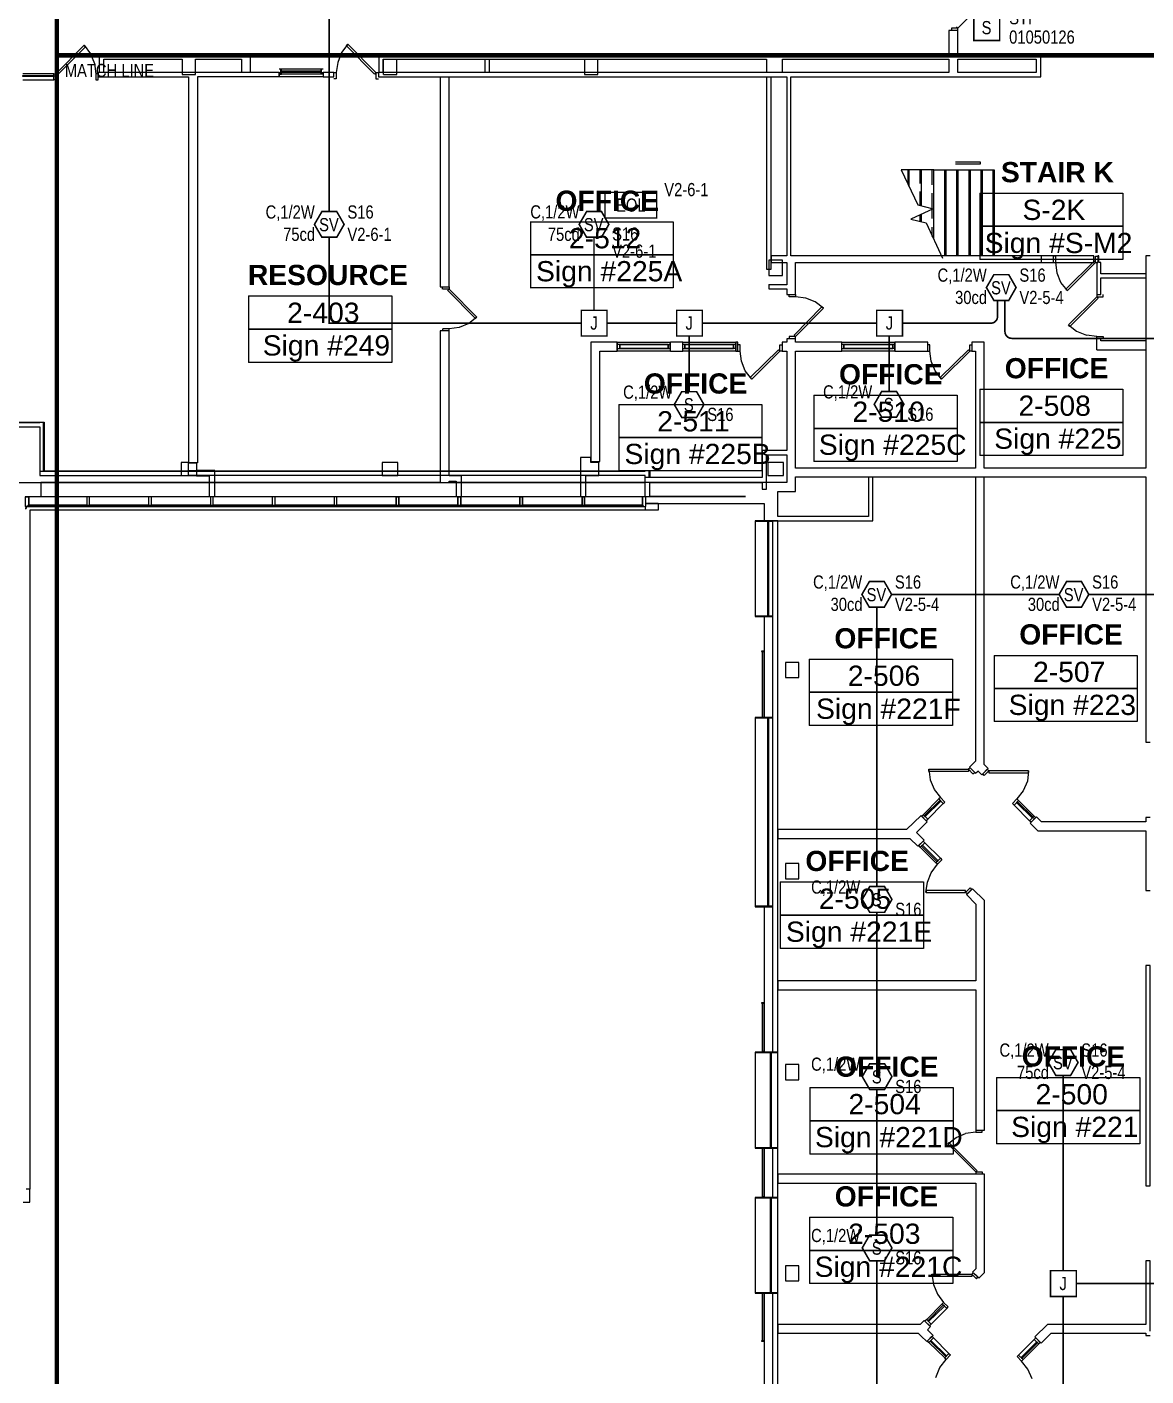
# Model space of a CAD drawing. Header units: inches. Extents: x 9349 to 17082, y 17684 to 25415.
# Drawn here: x 14046 to 15063, y 19619 to 20846 of the extents above; entities that cross this region are included whole.
import ezdxf
from ezdxf.enums import TextEntityAlignment as Align

# ---------------------------------------------------------------- set-up
doc = ezdxf.new("R2010")
doc.units = ezdxf.units.IN
doc.header["$LTSCALE"] = 0.25
doc.header["$MEASUREMENT"] = 0
for name, color, linetype in [('BACKGROUND', 8, 'Continuous'), ('CONDUIT', 6, 'Continuous'), ('EOL', 1, 'Continuous'), ('JUNCTION BOX', 1, 'Continuous'), ('PULL STATION', 1, 'Continuous'), ('SPEAKER', 1, 'Continuous'), ('SPEAKER STROBE', 1, 'Continuous')]:
    doc.layers.add(name, color=color, linetype=linetype)
doc.styles.add('Arial', font='arial.ttf', dxfattribs={"width": 0.8})
doc.styles.add('ESSCOE_TEXT', font='arial.ttf', dxfattribs={"width": 0.8, "height": 12})
doc.styles.add('PDF Arial', font='arial.ttf')
doc.styles.add('PDF Arial Bold', font='arialbd.ttf')

# ---------------------------------------------------------------- blocks, each defined once
blk = doc.blocks.new('GC-S7')
at = {"layer": 'SPEAKER', "const_width": 1.46}
blk.add_lwpolyline([(13.8, 0.2), (7.1, 11.9), (-6.4, 11.9), (-13.2, 0.2), (-6.4, -11.5), (7.1, -11.5)], close=True, dxfattribs=at)
at = {"layer": 'SPEAKER', "style": 'Arial', "width": 0.8}
blk.add_text('S', height=12, dxfattribs=at).set_placement((0, 0), align=Align.MIDDLE)
for tag, p in [('C', (-15, 11.5)), ('1/2W', (-14.7, -8.8))]:
    blk.add_attdef(tag, text='', height=12, dxfattribs=at).set_placement(p, align=Align.MIDDLE_RIGHT)
blk.add_attdef('Speaker_Circuit', text='', height=12, dxfattribs=at).set_placement((16.8, -8.8), align=Align.MIDDLE_LEFT)
blk = doc.blocks.new('SIGA-278')
at = {"layer": 'PULL STATION', "const_width": 1.3}
blk.add_lwpolyline([(-11.5, -11.7), (-11.5, 11.7), (11.9, 11.7), (11.9, -11.7)], close=True, dxfattribs=at)
at = {"layer": 'PULL STATION', "style": 'Arial', "width": 0.8}
blk.add_text('S', height=12, dxfattribs=at).set_placement((0, 0), align=Align.MIDDLE)
for tag, p in [('ADDRESS', (20.6, 9)), ('ZONE', (20.6, -8.6))]:
    blk.add_attdef(tag, text='', height=12, dxfattribs=at).set_placement(p, align=Align.MIDDLE_LEFT)
blk.add_attdef('SUBSCRIPT', text='', height=12, dxfattribs=at).set_placement((-16.6, -9), align=Align.MIDDLE_RIGHT)
blk = doc.blocks.new('GC-S7VM')
at = {"layer": 'SPEAKER STROBE', "const_width": 1.46}
blk.add_lwpolyline([(13.8, 0.2), (7.1, 11.9), (-6.4, 11.9), (-13.2, 0.2), (-6.4, -11.5), (7.1, -11.5)], close=True, dxfattribs=at)
at = {"layer": 'SPEAKER STROBE', "style": 'Arial', "width": 0.8}
blk.add_text('SV', height=12, dxfattribs=at).set_placement((0, 0), align=Align.MIDDLE)
for tag, p in [('C', (-12.9, 11.5)), ('CANDELA', (-12.6, -8.8)), ('1/2W', (-12.6, -29.2))]:
    blk.add_attdef(tag, text='', height=12, dxfattribs=at).set_placement(p, align=Align.MIDDLE_RIGHT)
for tag, p in [('Speaker_Circuit', (16.8, 11.5)), ('Visual_Circuit', (16.8, -8.8))]:
    blk.add_attdef(tag, text='', height=12, dxfattribs=at).set_placement(p, align=Align.MIDDLE_LEFT)
blk = doc.blocks.new('EOLR')
at = {"layer": 'EOL', "const_width": 1.25}
blk.add_lwpolyline([(-23.4, 11.7), (23.4, 11.7), (23.4, -11.7), (-23.4, -11.7)], close=True, dxfattribs=at)
at = {"layer": 'EOL', "style": 'Arial', "width": 0.8}
blk.add_text('EOL', height=12, dxfattribs=at).set_placement((0, 0), align=Align.MIDDLE)
for tag, p in [('CIRCUIT#', (28.6, 10.9)), ('EOL_VALUE', (28.9, -9.4))]:
    blk.add_attdef(tag, text='', height=12, dxfattribs=at).set_placement(p, align=Align.MIDDLE_LEFT)
blk = doc.blocks.new('JUNCTION BOX')
at = {"const_width": 1.3}
blk.add_lwpolyline([(-11.5, -11.7), (-11.5, 11.7), (11.9, 11.7), (11.9, -11.7)], close=True, dxfattribs=at)
at = {"style": 'Arial', "width": 0.8}
blk.add_text('J', height=12, dxfattribs=at).set_placement((0, 0), align=Align.MIDDLE)
blk.add_attdef('SUBSCRIPT', text='', height=12, dxfattribs=at).set_placement((-16.6, -9), align=Align.MIDDLE_RIGHT)

msp = doc.modelspace()

# ---------------------------------------------------------------- linework, layer by layer
at = {"lineweight": 0, "const_width": 4}
for points in [[(11049.8, 20438.9), (11049.8, 21077), (14072.9, 21077), (14072.9, 18895.9)], [(14072.9, 20820.3), (16779.7, 20820.3)]]:
    msp.add_lwpolyline(points, dxfattribs=at)
at = {"layer": 'BACKGROUND'}
for points in [[(14916.1, 20871.8), (14917.3, 20870.5), (14892, 20845.1)], [(14886.2, 20845.1), (14886.2, 20842.8)], [(14892, 20842.9), (14892, 20845.1), (14886.2, 20845.1)], [(14892, 20845.1), (14890.7, 20846.1)], [(14883.9, 20842.8), (14883.9, 20820.7), (14718.1, 20820.7)], [(14892, 20820.7), (14892, 20842.9), (14883.9, 20842.9)], [(14097.7, 20829.4), (14103.5, 20821.6), (14107, 20813), (14108.3, 20803.6), (14108.3, 20797.9), (14110.3, 20797.9), (14110.3, 20803.6), (14108.3, 20803.6)], [(14248.8, 20804.6), (14248.8, 20820.7), (14240.8, 20820.7), (14115.4, 20820.7), (14111.2, 20820.7), (14111.2, 20804.6)], [(14331.7, 20822.9), (14328.2, 20813.9)], [(14336.2, 20829), (14337.5, 20830.3), (14331.7, 20822.9)], [(14361.6, 20803.3), (14336.2, 20829)], [(14337.5, 20830.3), (14362.9, 20804.6), (14362.9, 20798.8)], [(14369.6, 20820.7), (14365.4, 20820.7)], [(14365.5, 20820.7), (14365.5, 20804.6)], [(14718.1, 20820.7), (14369.7, 20820.7)], [(14963.3, 20800.7), (14967.5, 20800.7), (14967.5, 20816.8), (14967.5, 20820.7), (14892, 20820.7)], [(14115.4, 20804.6), (14115.4, 20816.8), (14186.8, 20816.8), (14186.8, 20803), (14199, 20803), (14199, 20816.8), (14240.8, 20816.8), (14240.8, 20804.6)], [(14328.2, 20813.9), (14326.9, 20804.6)], [(14369.6, 20804.6), (14369.6, 20816.8), (14369.6, 20803)], [(14369.7, 20803), (14381.9, 20803), (14381.9, 20816.8)], [(14461.9, 20816.8), (14461.9, 20804.6)], [(14466.1, 20804.6), (14466.1, 20816.8)], [(14552.5, 20803), (14564.7, 20803), (14564.7, 20816.8)], [(14552.5, 20816.8), (14552.5, 20803)], [(14718.1, 20816.8), (14718.1, 20804.6)], [(14732.5, 20816.8), (14883.9, 20816.8), (14883.9, 20804.6), (14736.4, 20804.6)], [(14732.5, 20804.6), (14732.5, 20816.8)], [(14892, 20804.6), (14892, 20816.8)], [(14892, 20816.8), (14963.3, 20816.8), (14963.3, 20804.6), (14892, 20804.6)], [(14070.1, 20803.6), (14041.8, 20803.6)], [(14041.8, 20797.9), (14070.1, 20797.9)], [(14110.3, 20804.6), (14110.3, 20800.7), (14192.5, 20800.7), (14192.5, 20450.1), (14185.8, 20450.1), (14185.8, 20438.2), (14192.5, 20438.2)], [(14315, 20804.6), (14315, 20800.7), (14274.8, 20800.7), (14274.8, 20804.6), (14274.8, 20800.7), (14200.6, 20800.7), (14200.6, 20449.7), (14192.5, 20449.7), (14199.9, 20449.7), (14199.9, 20442.4), (14192.5, 20442.4)], [(14315, 20807.8), (14312.8, 20807.8), (14277.1, 20807.8), (14274.8, 20807.8)], [(14274.8, 20800.7), (14274.8, 20804.6), (14276.4, 20804.6)], [(14274.8, 20803.3), (14277.1, 20803.3)], [(14312.8, 20807.8), (14312.8, 20805.9), (14313.1, 20805.9), (14313.1, 20804.9), (14312.8, 20804.9), (14312.8, 20803.3), (14277.1, 20803.3), (14277.1, 20804.9), (14276.4, 20804.9), (14313.1, 20804.9), (14313.1, 20805.9), (14313.1, 20807.8), (14276.4, 20807.8)], [(14313.1, 20803.3), (14276.4, 20803.3), (14276.4, 20804.9), (14276.4, 20805.9), (14277.1, 20805.9), (14277.1, 20807.8)], [(14313.1, 20807.8), (14313.1, 20805.9), (14276.4, 20805.9), (14276.4, 20807.8), (14276.4, 20805.9), (14313.1, 20805.9), (14276.4, 20805.9)], [(14276.4, 20803.3), (14276.4, 20804.9), (14276.4, 20805.9), (14276.4, 20804.9), (14313.1, 20804.9), (14276.4, 20804.9)], [(14315, 20803.3), (14312.8, 20803.3)], [(14313.1, 20805.9), (14313.1, 20804.9), (14313.1, 20803.3), (14313.1, 20804.9)], [(14313.1, 20804.6), (14315, 20804.6), (14315, 20800.7)], [(14324.6, 20804.6), (14326.9, 20804.6), (14326.9, 20798.8), (14324.6, 20798.8)], [(14362.9, 20804.6), (14361.6, 20803.3)], [(14362.9, 20804.6), (14365.2, 20804.6), (14365.2, 20800.8)], [(14362.9, 20798.8), (14365.2, 20798.8)], [(14421.4, 20609.8), (14429.5, 20609.8), (14429.5, 20800.8)], [(14421.4, 20800.7), (14421.4, 20609.8)], [(14718, 20625.9), (14722.2, 20625.9), (14722.2, 20800.7)], [(14718.1, 20800.8), (14718.1, 20625.9)], [(14736.4, 20800.7), (14736.4, 20637.8), (14722.2, 20637.8)], [(14740.3, 20800.8), (14963.3, 20800.8)], [(14740.3, 20637.8), (14740.3, 20800.7)], [(14890, 20723.3), (14912.2, 20723.3), (14912.2, 20721.3), (14890, 20721.3)], [(14847.9, 20700.8), (14847.9, 20716.2), (14840.5, 20716.2)], [(14840.5, 20716.2), (14855.6, 20684.4)], [(14847, 20703), (14847, 20716.2)], [(14858.9, 20683.4), (14858.9, 20716.2), (14847.9, 20716.2)], [(14857.9, 20703.7), (14857.9, 20716.2)], [(14870.1, 20653.2), (14870.1, 20716.2), (14858.9, 20716.2)], [(14868.8, 20702.4), (14868.8, 20716.2)], [(14870.1, 20716.2), (14881, 20716.2), (14881, 20637.8), (14877.2, 20637.8)], [(14881.1, 20716.2), (14892, 20716.2), (14892, 20637.8), (14881.1, 20637.8)], [(14892, 20716.2), (14903.2, 20716.2), (14903.2, 20637.8), (14892, 20637.8)], [(14903.2, 20716.2), (14914.1, 20716.2), (14914.1, 20637.8), (14903.2, 20637.8)], [(14914.2, 20716.2), (14925.1, 20716.2), (14925.1, 20637.8), (14914.2, 20637.8)], [(14857.9, 20683.7), (14857.9, 20696.3)], [(14868.8, 20680.9), (14868.8, 20695)], [(14911.9, 20695), (15042.1, 20695), (15042.1, 20664.8), (14911.9, 20664.8), (15042.1, 20664.8), (15042.1, 20634.6), (14911.9, 20634.6)], [(14911.9, 20695), (14911.9, 20664.8), (14911.9, 20634.6)], [(14855.6, 20684.4), (14869.5, 20680.8), (14849.2, 20671.2)], [(14857.9, 20669.3), (14857.9, 20675.4)], [(14858.9, 20669), (14858.9, 20675.7)], [(14868.8, 20671.9), (14868.8, 20680.5)], [(14503.3, 20669), (14633.2, 20669), (14633.2, 20638.7), (14503.3, 20638.7), (14633.2, 20638.7), (14633.2, 20608.9), (14503.3, 20608.9)], [(14503.4, 20669), (14503.4, 20638.8), (14503.4, 20608.9)], [(14849.2, 20671.2), (14863.1, 20668)], [(14863.1, 20668), (14878.1, 20635.9)], [(14868.8, 20655.5), (14868.8, 20664.1)], [(14722.2, 20637.8), (14722.2, 20632)], [(14744.4, 20632), (15015.7, 20632), (15015.7, 20637.8), (14740.3, 20637.8)], [(14967.8, 20632), (14979.1, 20632), (14979.1, 20637.8), (14967.8, 20637.8)], [(14967.8, 20637.8), (14967.8, 20632)], [(14979.1, 20632), (14981, 20632), (14981, 20637.5), (14979.1, 20637.5)], [(14991.6, 20606.3), (15017.3, 20632), (15017.3, 20637.5)], [(15017.3, 20637.5), (15019.2, 20637.5)], [(15019.2, 20637.8), (15019.2, 20632)], [(15020.2, 20632), (15020.2, 20637.8), (15019.3, 20637.8)], [(15066.8, 20637.8), (15063, 20637.8)], [(14720.3, 20620.1), (14732.5, 20620.1), (14732.5, 20633.9), (14720.3, 20633.9)], [(14720.3, 20633.9), (14720.3, 20620.1)], [(14722.2, 20632), (14736.4, 20632), (14736.4, 20611.7), (14720.3, 20611.7)], [(14736.4, 20602.8), (14744.4, 20602.8), (14744.4, 20632)], [(14982.3, 20622.4), (14981, 20632)], [(15016, 20633), (14990.3, 20607.6)], [(15018.3, 20632), (15018.3, 20602.8), (15018.3, 20600.8), (14992.6, 20575.1)], [(15017.3, 20632), (15016, 20632.9)], [(15017.3, 20632), (15019.2, 20632), (15018.3, 20632)], [(15022.1, 20621.7), (15022.1, 20632), (15020.2, 20632)], [(14985.8, 20613.7), (14982.3, 20622.3)], [(14990.3, 20607.6), (14991.6, 20606.3), (14985.8, 20613.7)], [(15018.3, 20602.7), (15022.1, 20602.7), (15022.1, 20617.8)], [(15063, 20621.7), (15022.2, 20621.7)], [(15022.2, 20617.9), (15063, 20617.9)], [(14247.2, 20601.5), (14377.4, 20601.5), (14377.4, 20571.3), (14247.2, 20571.3), (14377.4, 20571.3), (14377.4, 20541), (14247.2, 20541)], [(14247.2, 20601.5), (14247.2, 20571.2), (14247.2, 20541)], [(14423.6, 20607.6), (14423.6, 20609.8)], [(14429.5, 20609.8), (14429.5, 20607.6), (14423.7, 20607.6)], [(14428.1, 20606.6), (14453.6, 20580.9)], [(14429.5, 20607.6), (14428.2, 20606.6)], [(14453.5, 20580.9), (14454.8, 20582.2), (14429.4, 20607.5)], [(14720.3, 20611.8), (14720.3, 20607.9)], [(14720.3, 20607.9), (14736.4, 20607.9), (14736.4, 20602.7)], [(14744.4, 20602.8), (14744.4, 20600.8), (14738.6, 20600.8)], [(14738.6, 20600.8), (14738.6, 20602.7)], [(14753.8, 20599.5), (14744.5, 20600.8)], [(14762.4, 20596), (14753.7, 20599.5)], [(15018.3, 20600.8), (15019.6, 20599.5), (14993.8, 20573.8)], [(15018.3, 20600.8), (15024.1, 20600.8), (15024.1, 20602.7)], [(14743.1, 20565.8), (14768.5, 20591.5)], [(14768.5, 20591.5), (14769.8, 20590.2), (14744.4, 20564.5)], [(14769.8, 20590.2), (14762.4, 20596)], [(14447.4, 20576.4), (14438.7, 20572.8)], [(14454.8, 20582.2), (14447.4, 20576.4)], [(14993.9, 20573.8), (14992.6, 20575.1)], [(14992.6, 20575.1), (15000, 20569.3)], [(14421.4, 20569.6), (14421.4, 20431.7), (14058.2, 20431.7)], [(14429.5, 20437.9), (14429.5, 20569.7), (14421.4, 20569.7)], [(14423.6, 20571.6), (14423.6, 20569.6)], [(14429.5, 20569.7), (14429.5, 20571.6), (14423.7, 20571.6)], [(14438.7, 20572.8), (14429.4, 20571.6)], [(14738.6, 20564.5), (14738.6, 20562.6)], [(14744.4, 20562.6), (14744.4, 20564.5), (14738.6, 20564.5)], [(14744.4, 20564.5), (14743.2, 20565.8)], [(15000, 20569.3), (15009, 20565.8)], [(15018.3, 20552.6), (15018.3, 20560.6), (15018.3, 20562.6), (15018.3, 20564.5), (15009, 20565.8)], [(15018.3, 20564.5), (15024.1, 20564.5), (15024.1, 20562.6)], [(14566.4, 20559.4), (14558.3, 20559.4)], [(14558.3, 20559.4), (14558.3, 20451)], [(14558.3, 20451), (14566.4, 20451), (14566.4, 20551.3)], [(14566.4, 20551.3), (14582.4, 20551.3), (14582.4, 20559.4), (14566.4, 20559.4)], [(14628.7, 20557.4), (14630.6, 20557.4), (14630.6, 20559.4), (14630.6, 20551.3), (14582.4, 20551.3)], [(14582.4, 20559.4), (14582.4, 20557.4), (14582.4, 20553.6), (14582.4, 20551.3)], [(14582.4, 20559.4), (14630.6, 20559.4)], [(14582.4, 20553.6), (14584.7, 20553.6), (14584.7, 20557.4), (14582.4, 20557.4)], [(14584.7, 20557.4), (14584.7, 20553.6)], [(14584.7, 20555.8), (14584.7, 20555.2)], [(14628.7, 20555.2), (14628.7, 20555.8)], [(14628.7, 20553.6), (14630.6, 20553.6), (14630.6, 20551.3)], [(14630.6, 20553.6), (14630.6, 20557.4)], [(14630.7, 20551.3), (14641.9, 20551.3), (14641.9, 20559.4), (14630.7, 20559.4)], [(14690.1, 20553.6), (14690.1, 20557.4), (14690.1, 20559.4), (14690.1, 20551.3), (14641.9, 20551.3)], [(14641.9, 20551.3), (14641.9, 20553.6), (14641.9, 20557.4), (14641.9, 20559.4)], [(14641.9, 20559.4), (14690.1, 20559.4)], [(14641.9, 20553.6), (14643.8, 20553.6), (14643.8, 20557.4), (14641.9, 20557.4)], [(14643.8, 20557.4), (14643.8, 20553.6)], [(14643.8, 20555.8), (14643.8, 20555.2)], [(14690.1, 20557.4), (14688.2, 20557.4)], [(14688.2, 20555.2), (14688.2, 20555.8)], [(14690.1, 20551.3), (14690.1, 20553.6), (14688.2, 20553.6)], [(14690.1, 20551.3), (14692, 20551.3), (14692, 20559.4), (14690.1, 20559.4)], [(14692.1, 20551.3), (14694, 20551.3), (14694, 20557.1), (14692.1, 20557.1)], [(14695.2, 20542), (14694, 20551.3)], [(14729, 20552.6), (14703.3, 20527.2)], [(14704.6, 20525.9), (14730.3, 20551.3), (14730.3, 20557.1)], [(14732.2, 20551.3), (14736.4, 20551.3), (14736.4, 20461), (14714.2, 20461)], [(14730.3, 20551.3), (14729, 20552.6)], [(14732.2, 20559.4), (14732.2, 20551.3), (14730.3, 20551.3)], [(14730.3, 20557.1), (14732.2, 20557.1)], [(14736.4, 20562.6), (14736.4, 20559.3), (14732.2, 20559.3)], [(14744.4, 20559.4), (14744.4, 20562.6), (14736.4, 20562.6)], [(14744.4, 20551.3), (14786.5, 20551.3), (14786.5, 20559.3), (14744.4, 20559.3)], [(14904.8, 20551.3), (14908, 20551.3), (14908, 20444.9), (14744.4, 20444.9)], [(14744.4, 20444.9), (14744.4, 20551.3)], [(14834.8, 20553.6), (14834.8, 20557.4), (14834.8, 20559.4), (14834.8, 20551.3), (14786.5, 20551.3)], [(14786.5, 20559.4), (14834.8, 20559.4)], [(14786.5, 20551.3), (14786.5, 20553.6), (14786.5, 20557.4), (14786.5, 20559.3)], [(14786.5, 20553.6), (14788.5, 20553.6), (14788.5, 20557.4), (14786.5, 20557.4)], [(14788.5, 20557.4), (14788.5, 20553.6)], [(14788.5, 20555.8), (14788.5, 20555.2)], [(14834.8, 20557.4), (14832.8, 20557.4)], [(14832.8, 20555.2), (14832.8, 20555.8)], [(14834.8, 20551.3), (14834.8, 20553.6), (14832.8, 20553.6)], [(14834.7, 20551.3), (14864.6, 20551.3), (14864.6, 20559.3), (14834.7, 20559.3)], [(14864.7, 20551.3), (14866.6, 20551.3), (14866.6, 20557.1), (14864.7, 20557.1)], [(14867.9, 20542), (14866.6, 20551.3)], [(14901.6, 20552.6), (14875.9, 20527.2)], [(14877.2, 20525.9), (14902.9, 20551.3), (14902.9, 20557.1)], [(14902.9, 20551.3), (14901.6, 20552.6)], [(14904.8, 20559.3), (14904.8, 20551.3), (14902.9, 20551.3)], [(14902.9, 20557.1), (14904.8, 20557.1)], [(14916.1, 20444.9), (14916.1, 20551.3), (14916.1, 20559.4), (14904.8, 20559.4)], [(15022.1, 20560.6), (15022.1, 20562.6), (15018.3, 20562.6)], [(15018.3, 20552.6), (15063, 20552.6)], [(15063, 20560.7), (15022.2, 20560.7)], [(14698.8, 20533.3), (14695.3, 20542)], [(14871.4, 20533.3), (14867.8, 20542)], [(14703.3, 20527.2), (14704.6, 20525.9), (14698.8, 20533.3)], [(14875.9, 20527.2), (14877.2, 20525.9), (14871.4, 20533.3)], [(14911.9, 20516.6), (15042.1, 20516.6), (15042.1, 20486.4), (14911.9, 20486.4), (15042.1, 20486.4), (15042.1, 20456.5), (14911.9, 20456.5)], [(14911.9, 20516.6), (14911.9, 20486.4), (14911.9, 20456.5)], [(14583.7, 20502.8), (14713.9, 20502.8), (14713.9, 20472.6), (14583.7, 20472.6), (14713.9, 20472.6), (14713.9, 20442.4), (14583.7, 20442.4)], [(14583.7, 20502.8), (14583.7, 20472.6), (14583.7, 20442.3)], [(14761.1, 20511.1), (14891.3, 20511.1), (14891.3, 20480.9), (14761.1, 20480.9), (14891.3, 20480.9), (14891.3, 20451), (14761.1, 20451)], [(14761.2, 20511.1), (14761.2, 20480.9), (14761.2, 20451)], [(14006.1, 20486.1), (14006.1, 20486.7), (14057.2, 20486.7), (14060.8, 20486.7), (14061.4, 20486.7), (14061.4, 20442.4)], [(14057.2, 20486.1), (14006.1, 20486.1), (14006.1, 20482.5), (14057.2, 20482.5), (14057.2, 20442.4), (14057.2, 20441.7), (14057.2, 20438.2), (14185.8, 20438.2), (14192.5, 20438.2), (14192.5, 20449.7)], [(14060.8, 20442.4), (14060.8, 20486.7)], [(14549, 20454.6), (14549, 20449.4), (14549, 20419.2)], [(14558.3, 20450.1), (14558.3, 20454.6), (14549, 20454.6)], [(14714.2, 20461), (14714.2, 20457.1), (14714.2, 20436.2), (14607.8, 20436.2)], [(14714.2, 20425.6), (14718.1, 20425.6), (14718.1, 20457.1)], [(14718, 20457.1), (14736.4, 20457.1), (14736.4, 20436.9), (14736.4, 20431.7), (14728.3, 20431.7)], [(14368.7, 20450.1), (14368.7, 20438.2)], [(14382.8, 20438.2), (14368.7, 20438.2), (14382.8, 20438.2), (14382.8, 20450.1), (14368.7, 20450.1)], [(14565.7, 20438.2), (14553.8, 20438.2), (14565.7, 20438.2), (14565.7, 20450.1), (14558.3, 20450.1)], [(14611.4, 20436.2), (14611.4, 20442.4), (14607.8, 20442.4)], [(14611.3, 20442.3), (14612, 20442.3), (14612, 20436.2)], [(14719.3, 20450.1), (14719.3, 20438.2)], [(14719.4, 20438.2), (14733.5, 20438.2), (14733.5, 20450.1), (14719.4, 20450.1)], [(14908, 20444.9), (14908, 20444.9)], [(15063, 20444.9), (14916.1, 20444.9)], [(14916.1, 20444.9), (14916.1, 20444.9)], [(14058.2, 20431.7), (14058.2, 20419.2)], [(14185.8, 20438.2), (14192.5, 20438.2), (14199.9, 20438.2)], [(14435.8, 20419.2), (14440.7, 20419.2), (14440.7, 20433), (14440.7, 20437.8), (14429.4, 20437.8)], [(14429.4, 20433), (14435.8, 20433), (14435.8, 20419.2)], [(14429.5, 20431.8), (14429.5, 20433)], [(14699.1, 20431.8), (14429.5, 20431.8)], [(14549, 20419.2), (14553.8, 20419.2), (14553.8, 20438.2)], [(14607.8, 20419.2), (14607.8, 20431.7), (14607.8, 20436.2), (14607.8, 20438.2), (14565.7, 20438.2)], [(14612, 20431.7), (14714.2, 20431.7), (14714.2, 20425.6)], [(14612, 20419.2), (14612, 20431.7)], [(14728.4, 20431.7), (14699.1, 20431.7)], [(14728.4, 20423.7), (14744.4, 20423.7), (14744.4, 20431.8), (14744.4, 20436.9)], [(14728.4, 20397), (14814.8, 20397), (14814.8, 20400.9), (14814.8, 20436.9)], [(14810.7, 20436.9), (14810.7, 20400.9), (14728.4, 20400.9)], [(14908, 20436.9), (14908, 20178.4), (14902.6, 20173), (14908, 20167.5)], [(14916.1, 20175.2), (14916.1, 20436.9)], [(15063, 20436.9), (15063, 20195.5)], [(14047.3, 20410.9), (14046.3, 20410.9), (14046.3, 20409.9), (14046.3, 20410.9), (14046.3, 20409.9), (14101.3, 20409.9), (14101.3, 20410.9), (14047.3, 20410.9), (14047.3, 20418.9), (14044, 20418.9), (14044, 20409.9), (14046.3, 20409.9), (14045, 20409.9), (14045, 20408.3), (14044, 20408.3), (14045, 20408.3)], [(14044.3, 20419.2), (14607.8, 20419.2), (14607.8, 20418.9), (14605.2, 20418.9)], [(14326.3, 20418.9), (14270, 20418.9), (14213.8, 20418.9), (14157.5, 20418.9), (14101.3, 20418.9), (14044.7, 20418.9), (14047.3, 20418.9), (14047.3, 20411.2)], [(14058.2, 20419.2), (14699.1, 20419.2), (14612, 20419.2)], [(14102.5, 20411.2), (14102.5, 20418.9), (14100, 20418.9), (14100, 20411.2)], [(14158.8, 20411.2), (14158.8, 20418.9), (14156.2, 20418.9), (14156.2, 20411.2)], [(14215, 20411.2), (14215, 20418.9), (14212.5, 20418.9), (14212.5, 20411.2)], [(14271.3, 20411.2), (14271.3, 20418.9), (14268.7, 20418.9), (14268.7, 20411.2)], [(14327.5, 20411.2), (14327.5, 20418.9), (14325, 20418.9), (14325, 20411.2)], [(14382.5, 20418.9), (14326.3, 20418.9)], [(14381.2, 20410.8), (14383.8, 20410.8), (14383.8, 20418.9), (14381.2, 20418.9), (14383.8, 20418.9), (14383.8, 20411.2)], [(14381.2, 20411.2), (14381.2, 20418.9), (14381.2, 20410.8)], [(14438.7, 20418.9), (14382.5, 20418.9)], [(14437.5, 20410.9), (14440, 20410.9), (14440, 20418.9), (14437.5, 20418.9), (14440, 20418.9), (14440, 20411.2)], [(14437.5, 20411.2), (14437.5, 20418.9), (14437.5, 20410.9)], [(14495, 20418.9), (14438.7, 20418.9)], [(14493.7, 20410.9), (14496.3, 20410.9), (14496.3, 20418.9), (14493.7, 20418.9), (14496.3, 20418.9), (14496.3, 20411.2)], [(14493.7, 20411.2), (14493.7, 20418.9), (14493.7, 20410.9)], [(14551.3, 20418.9), (14495, 20418.9)], [(14550.3, 20410.8), (14552.5, 20410.8), (14552.5, 20418.9), (14550.3, 20418.9), (14552.5, 20418.9), (14552.5, 20411.2)], [(14550.3, 20411.2), (14550.3, 20418.9), (14550.3, 20410.8)], [(14605.2, 20411.2), (14552.5, 20411.2), (14605.2, 20411.2), (14605.2, 20418.9), (14605.2, 20410.8), (14551.2, 20410.8)], [(14607.8, 20418.9), (14551.2, 20418.9)], [(14605.9, 20409.9), (14608.2, 20409.9), (14608.2, 20418.9), (14605.3, 20418.9)], [(14728.4, 20400.9), (14728.4, 20419.2), (14728.4, 20423.7)], [(14046.3, 20409.9), (14101.3, 20409.9), (14157.5, 20409.9), (14157.5, 20410.9), (14101.3, 20410.9), (14101.3, 20409.9), (14157.5, 20409.9), (14213.8, 20409.9), (14213.8, 20410.9), (14157.5, 20410.9), (14157.5, 20409.9), (14213.8, 20409.9), (14270, 20409.9), (14270, 20410.9), (14213.8, 20410.9), (14213.8, 20409.9), (14270, 20409.9), (14326.3, 20409.9), (14326.3, 20410.9), (14270, 20410.9), (14270, 20409.9), (14326.3, 20409.9), (14326.3, 20410.9)], [(14605.9, 20409.9), (14607.8, 20409.9), (14607.8, 20406.7), (14048.2, 20406.7)], [(14048.2, 20406.7), (14048.2, 19789.2)], [(14382.5, 20409.9), (14326.3, 20409.9), (14382.5, 20409.9), (14382.5, 20410.9), (14326.3, 20410.9)], [(14382.5, 20409.9), (14438.7, 20409.9), (14438.7, 20410.8), (14382.5, 20410.8)], [(14438.7, 20409.9), (14495, 20409.9), (14495, 20410.9), (14438.7, 20410.9)], [(14438.7, 20410.8), (14438.7, 20409.9)], [(14551.3, 20410.9), (14551.3, 20409.9), (14495, 20409.9), (14551.3, 20409.9), (14551.3, 20410.9), (14495, 20410.9)], [(14495, 20410.9), (14495, 20409.9)], [(14605.3, 20410.9), (14605.9, 20410.9), (14605.9, 20409.9), (14605.9, 20410.9), (14605.9, 20409.9), (14551.3, 20409.9), (14605.9, 20409.9)], [(14619.4, 20412.8), (14619.7, 20412.8), (14619.7, 20406.7), (14607.8, 20406.7)], [(14608.1, 20412.8), (14619.4, 20412.8)], [(14619.7, 20412.8), (14608.1, 20412.8)], [(14619.4, 20412.8), (14619.4, 20412.8)], [(14619.7, 20412.8), (14715.8, 20412.8), (14715.8, 20397)], [(14619.7, 20412.8), (14619.7, 20412.8)], [(14707.8, 20397), (14707.8, 20396.7), (14707.8, 20310.2), (14707.8, 20309.9)], [(14707.8, 20396.7), (14723.9, 20396.7), (14723.9, 20397), (14707.8, 20397)], [(14707.8, 20310.2), (14719.3, 20310.2), (14719.3, 20396.7), (14707.8, 20396.7)], [(14715.8, 20397), (14728.4, 20397), (14723.9, 20397)], [(14720, 20310.2), (14723.9, 20310.2), (14723.9, 20396.7), (14720, 20396.7)], [(14720, 20396.7), (14720, 20310.3)], [(14728.4, 19364.6), (14728.4, 19395.5), (14723.9, 19395.5), (14728.4, 19395.5), (14728.4, 19429.2), (14728.4, 19601.2), (14728.4, 19694.4), (14728.4, 19781.5), (14728.4, 19826.5), (14728.4, 19913.6), (14728.4, 20046), (14728.4, 20218), (14728.4, 20309.9), (14728.4, 20397)], [(14707.8, 20309.9), (14723.9, 20309.9), (14723.9, 20310.2), (14707.8, 20310.2)], [(14715.8, 20309.9), (14715.8, 20218)], [(14715.8, 20218), (14723.9, 20218), (14723.9, 20309.9), (14715.8, 20309.9)], [(14713.6, 20278.1), (14715.8, 20278.1), (14715.8, 20278.4), (14713.6, 20278.4)], [(14713.6, 20278.4), (14713.6, 20278.1)], [(14714.2, 20218), (14715.8, 20218), (14715.8, 20278.1), (14714.2, 20278.1)], [(14714.2, 20278.1), (14714.2, 20218)], [(14757, 20271), (14887.2, 20271), (14887.2, 20241.1), (14757, 20241.1), (14887.2, 20241.1), (14887.2, 20210.9), (14757, 20210.9)], [(14757, 20271), (14757, 20241.1), (14757, 20210.9)], [(14925.1, 20274.6), (15055.2, 20274.6), (15055.2, 20244.3), (14925.1, 20244.3), (15055.2, 20244.3), (15055.2, 20214.5), (14925.1, 20214.5)], [(14925.1, 20274.6), (14925.1, 20244.4), (14925.1, 20214.5)], [(14735.4, 20254.3), (14747.6, 20254.3), (14747.6, 20268.1), (14735.4, 20268.1)], [(14735.4, 20268.1), (14735.4, 20254.3)], [(14707.8, 20218), (14707.8, 20217.7), (14707.8, 20046.3), (14707.8, 20046)], [(14707.8, 20217.7), (14723.9, 20217.7), (14723.9, 20218), (14707.8, 20218)], [(14707.8, 20046.3), (14719.3, 20046.3), (14719.3, 20217.7), (14707.8, 20217.7)], [(14720, 20046.4), (14723.9, 20046.4), (14723.9, 20217.7), (14720, 20217.7)], [(14720, 20217.7), (14720, 20046.4)], [(15063, 20195.5), (15066.8, 20195.5)], [(14865.6, 20171.1), (14901.6, 20171.1), (14901.6, 20169.1), (14865.6, 20169.1)], [(14865.6, 20169.1), (14865.6, 20171.1)], [(14865.6, 20171.1), (14866.9, 20161.4)], [(14903.2, 20172.3), (14901.6, 20171.1)], [(14901.6, 20171.1), (14905.8, 20166.9)], [(14905.8, 20166.9), (14907.4, 20168.2), (14903.2, 20172.3)], [(14913.8, 20165.9), (14919.6, 20171.7), (14916, 20175.2)], [(14914.8, 20166.9), (14918.6, 20171.1)], [(14918.7, 20171.1), (14920.3, 20169.5)], [(14866.9, 20161.4), (14870.4, 20152.8)], [(14908, 20167.5), (14910.3, 20169.4)], [(14908, 20167.5), (14908, 20167.5)], [(14910.3, 20169.5), (14913.8, 20165.9)], [(14916.1, 20165.3), (14914.8, 20166.9)], [(14916.1, 20165.3), (14920.3, 20169.5), (14920.3, 20167.9)], [(14920.3, 20167.9), (14956.3, 20167.9), (14956.3, 20169.5), (14920.3, 20169.5)], [(14955.3, 20160.1), (14951.4, 20151.5)], [(14956.3, 20169.5), (14955.3, 20160.1)], [(14870.4, 20152.7), (14876.2, 20145.3), (14874.6, 20144.1)], [(14951.4, 20151.5), (14945.7, 20144.1)], [(14860.5, 20129.6), (14874.6, 20144.1)], [(14875.9, 20142.8), (14861.4, 20128.6)], [(14862.4, 20128), (14876.5, 20142.1), (14875.9, 20142.8)], [(14874.6, 20144.1), (14878.8, 20139.9), (14864.6, 20125.7)], [(14878.8, 20139.9), (14880.1, 20141.2), (14876.2, 20145.4)], [(14941.8, 20139.9), (14945.6, 20144.1)], [(14943.1, 20138.3), (14941.8, 20139.9)], [(14945.6, 20144.1), (14947.3, 20142.5), (14943.1, 20138.3)], [(14943.1, 20138.3), (14957.2, 20124.1)], [(14945.3, 20140.9), (14946.3, 20141.5)], [(14959.8, 20126.4), (14945.3, 20140.8)], [(14946.2, 20141.5), (14960.4, 20127.3), (14959.8, 20126.4)], [(14957.2, 20124.1), (14961.4, 20128.3), (14947.2, 20142.5)], [(14858.6, 20129), (14845.4, 20116.1)], [(14854.4, 20113.5), (14864, 20123.2), (14858.5, 20129)], [(14860.5, 20129.6), (14859.2, 20128.3)], [(14859.2, 20128.3), (14863.1, 20124.2)], [(14863, 20124.1), (14864.6, 20125.7), (14860.4, 20129.6)], [(14861.4, 20128.6), (14862.4, 20128)], [(14958.8, 20122.9), (14957.2, 20124.1)], [(14957.8, 20121.9), (14964.9, 20115.1)], [(14959.1, 20123.2), (14957.9, 20121.9)], [(14961.4, 20128.3), (14962.7, 20127), (14958.8, 20122.8)], [(14963.7, 20127.7), (14959.1, 20123.2)], [(14968.2, 20123.2), (14963.7, 20127.7)], [(15063, 20127), (15063, 20123.2), (14968.2, 20123.2)], [(15066.8, 20127), (15063, 20127)], [(14845.4, 20116.1), (14728.3, 20116.1)], [(14728.4, 20116.1), (14728.4, 20108.1)], [(14855.7, 20101), (14861.4, 20106.5), (14854.4, 20113.5)], [(14964.9, 20115.1), (15063, 20115.1), (15063, 20060.8)], [(14728.4, 20108.1), (14837.3, 20108.1)], [(14837.4, 20108.1), (14848.6, 20108.1)], [(14848.5, 20108.1), (14855.6, 20101)], [(14856.6, 20101.6), (14860.5, 20105.5)], [(14857.9, 20100), (14856.6, 20101.6)], [(14860.5, 20105.5), (14862.1, 20104.2), (14857.9, 20100)], [(14857.9, 20100), (14872, 20085.9)], [(14873.3, 20086.9), (14858.8, 20101.3)], [(14858.9, 20101.3), (14859.8, 20102)], [(14859.8, 20102), (14874, 20087.8), (14873.3, 20086.8)], [(14872, 20085.9), (14876.2, 20090.1), (14862.1, 20104.2)], [(14735.4, 20071.4), (14747.6, 20071.4), (14747.6, 20085.2), (14735.4, 20085.2)], [(14735.4, 20085.2), (14735.4, 20071.4)], [(14867.9, 20076.9), (14873.6, 20084.6), (14872, 20085.9)], [(14876.2, 20090.1), (14877.5, 20088.5), (14873.6, 20084.6)], [(14864.3, 20068.2), (14867.9, 20076.9)], [(14730.6, 20068.5), (14860.8, 20068.5), (14860.8, 20038.3), (14730.6, 20038.3), (14860.8, 20038.3), (14860.8, 20008.1), (14730.6, 20008.1)], [(14730.6, 20068.5), (14730.6, 20038.3), (14730.6, 20008.1)], [(14863, 20058.9), (14864.3, 20068.2)], [(14863.1, 20058.9), (14899.1, 20058.9), (14899.1, 20060.8), (14863.1, 20060.8)], [(14863.1, 20060.8), (14863.1, 20058.9)], [(14899, 20058.9), (14903.2, 20063.1)], [(14905.4, 20062.4), (14900, 20056.9)], [(14903.2, 20063.1), (14904.5, 20061.5), (14900.6, 20057.6)], [(14908.4, 19842.9), (14916.4, 19842.9), (14916.4, 20040.2), (14916.4, 20051.5), (14905.5, 20062.4)], [(15063, 20060.8), (15066.8, 20060.8)], [(14900, 20057), (14908.4, 20048.3), (14908.4, 19978.5), (14728.4, 19978.5)], [(14900.6, 20057.6), (14899, 20058.9)], [(14707.8, 20046), (14723.9, 20046), (14723.9, 20046.4), (14707.8, 20046.4)], [(14715.8, 20046), (14715.8, 19913.6), (14715.8, 19914.3), (14714.2, 19914.3), (14715.8, 19914.3), (14715.8, 19958.3), (14714.2, 19958.3)], [(14715.8, 19913.6), (14723.9, 19913.6), (14723.9, 20046), (14715.8, 20046)], [(15063, 19992.4), (15063, 19792.1)], [(15063, 19792.1), (15066.8, 19792.1), (15066.8, 19992.4), (15063, 19992.4)], [(14728.4, 19978.5), (14728.4, 19970.5)], [(14728.4, 19970.5), (14908.4, 19970.5), (14908.4, 19842.9), (14908.4, 19841), (14899.1, 19839.7)], [(14713.6, 19958.3), (14715.8, 19958.3), (14715.8, 19958.6), (14713.6, 19958.6)], [(14713.6, 19958.6), (14713.6, 19958.3)], [(14714.2, 19958.3), (14714.2, 19914.2), (14714.2, 19913.6)], [(14707.8, 19913.6), (14707.8, 19913.3), (14707.8, 19826.8), (14707.8, 19826.5)], [(14707.8, 19913.3), (14728.4, 19913.3), (14728.4, 19913.6), (14707.8, 19913.6)], [(14707.8, 19826.8), (14721.6, 19826.8), (14721.6, 19913.3), (14707.8, 19913.3)], [(14715.8, 19913.6), (14714.2, 19913.6)], [(14722.2, 19826.8), (14728.4, 19826.8), (14728.4, 19913.3), (14722.2, 19913.3)], [(14722.2, 19913.3), (14722.2, 19826.8)], [(14735.4, 19888.5), (14747.6, 19888.5), (14747.6, 19902.4), (14735.4, 19902.4)], [(14735.4, 19902.4), (14735.4, 19888.5)], [(14927.3, 19890.8), (15057.5, 19890.8), (15057.5, 19860.6), (14927.3, 19860.6), (15057.5, 19860.6), (15057.5, 19830.3), (14927.3, 19830.3)], [(14927.3, 19890.8), (14927.3, 19860.6), (14927.3, 19830.4)], [(14757.6, 19881.5), (14887.8, 19881.5), (14887.8, 19851.2), (14757.6, 19851.2), (14887.8, 19851.2), (14887.8, 19821), (14757.6, 19821)], [(14757.6, 19881.5), (14757.6, 19851.2), (14757.6, 19821)], [(14890.4, 19836.1), (14899.1, 19839.7)], [(14908.4, 19841), (14914.1, 19841), (14914.1, 19842.9)], [(14707.8, 19826.5), (14728.4, 19826.5), (14728.4, 19826.8), (14707.8, 19826.8)], [(14883, 19830.4), (14908.4, 19805), (14908.4, 19802.7), (14728.4, 19802.7)], [(14883, 19830.4), (14890.4, 19836.1)], [(14883.9, 19831.6), (14883, 19830.3)], [(14908.4, 19805), (14909.6, 19805.9), (14883.9, 19831.6)], [(14714.2, 19826.5), (14714.2, 19782.1), (14714.2, 19781.5)], [(14715.8, 19781.5), (14723.9, 19781.5), (14723.9, 19826.5), (14715.8, 19826.5)], [(14728.4, 19802.7), (14728.4, 19794.7)], [(14908.4, 19805), (14914.1, 19805), (14914.1, 19802.7)], [(14911.2, 19708.2), (14916.4, 19713.4), (14916.4, 19802.7), (14908.4, 19802.7)], [(14728.4, 19794.7), (14908.4, 19794.7), (14908.4, 19716.6), (14905.5, 19713.7), (14908.4, 19711.1)], [(14042.1, 19777.3), (14048.2, 19777.3), (14048.2, 19789.2), (14045, 19789.2)], [(14707.8, 19781.5), (14707.8, 19781.2), (14707.8, 19694.7), (14707.8, 19694.4)], [(14707.8, 19781.2), (14728.4, 19781.2), (14728.4, 19781.5), (14707.8, 19781.5)], [(14707.8, 19694.7), (14721.6, 19694.7), (14721.6, 19781.2), (14707.8, 19781.2)], [(14715.8, 19781.5), (14714.2, 19781.5)], [(14722.2, 19694.7), (14728.4, 19694.7), (14728.4, 19781.2), (14722.2, 19781.2)], [(14722.2, 19781.2), (14722.2, 19694.7)], [(14757.3, 19763.5), (14887.5, 19763.5), (14887.5, 19733.3), (14757.3, 19733.3), (14887.5, 19733.3), (14887.5, 19703.4), (14757.3, 19703.4)], [(14757.3, 19763.5), (14757.3, 19733.3), (14757.3, 19703.4)], [(14735.4, 19705.6), (14747.6, 19705.6), (14747.6, 19719.5), (14735.4, 19719.5)], [(14735.4, 19719.5), (14735.4, 19705.6)], [(15063, 19724), (15063, 19666.1), (14984.9, 19666.1)], [(15066.8, 19660), (15066.8, 19724), (15063, 19724)], [(14868.5, 19711.7), (14904.8, 19711.7), (14904.8, 19709.8), (14868.5, 19709.8)], [(14868.5, 19709.8), (14868.5, 19711.7)], [(14868.5, 19711.7), (14869.8, 19702.4)], [(14906.1, 19713), (14904.8, 19711.8)], [(14904.8, 19711.7), (14909, 19707.6)], [(14909, 19707.6), (14910.3, 19709.2), (14906.1, 19713)], [(14908.4, 19711.1), (14911.3, 19708.2)], [(14707.8, 19694.4), (14728.4, 19694.4), (14728.4, 19694.7), (14707.8, 19694.7)], [(14714.2, 19651.3), (14715.8, 19651.3), (14715.8, 19694.4), (14715.8, 19601.2)], [(14714.2, 19694.4), (14714.2, 19651.3)], [(14715.8, 19601.2), (14723.9, 19601.2), (14723.9, 19694.4), (14715.8, 19694.4)], [(14869.8, 19702.4), (14873.6, 19693.7)], [(14873.6, 19693.7), (14879.1, 19686), (14877.8, 19684.7)], [(14863.7, 19670.6), (14877.8, 19684.7)], [(14878.8, 19683.5), (14864.6, 19669.3)], [(14865.3, 19668.7), (14879.8, 19682.8), (14878.8, 19683.5)], [(14877.8, 19684.8), (14882, 19680.6), (14867.9, 19666.4)], [(14882, 19680.6), (14883.3, 19682.2), (14879.1, 19686)], [(14861.4, 19669.6), (14857.9, 19666.1)], [(14864.3, 19661.3), (14867.2, 19664.2), (14861.4, 19669.6)], [(14863.7, 19670.6), (14862.1, 19669)], [(14862.1, 19669), (14866.3, 19664.8)], [(14866.3, 19664.8), (14867.9, 19666.4), (14863.7, 19670.6)], [(14864.7, 19669.3), (14865.3, 19668.7)], [(14857.9, 19666.1), (14728.3, 19666.1)], [(14728.4, 19666.1), (14728.4, 19658.1)], [(14728.4, 19658.1), (14856, 19658.1)], [(14856, 19658.1), (14858.6, 19655.5)], [(14858.6, 19655.5), (14863.7, 19650.7)], [(14863.7, 19650.7), (14869.5, 19656.1), (14864.3, 19661.3)], [(14864.3, 19651.3), (14868.5, 19655.5)], [(14868.5, 19655.5), (14869.8, 19653.9), (14865.6, 19649.7)], [(14973.6, 19666.1), (14962, 19654.9)], [(14962.1, 19654.9), (14967.8, 19649.1)], [(14967.8, 19649.1), (14976.8, 19658.1)], [(14984.9, 19666.1), (14973.6, 19666.1)], [(14976.9, 19658.1), (15063, 19658.1), (15063, 19656.1)], [(15063, 19656.1), (15066.8, 19656.1)], [(14713.6, 19651), (14715.8, 19651), (14715.8, 19651.3), (14713.6, 19651.3)], [(14713.6, 19651.3), (14713.6, 19651)], [(14865.6, 19649.7), (14864.4, 19651.3)], [(14865.6, 19649.7), (14880.1, 19635.6)], [(14866.9, 19651), (14867.5, 19651.6)], [(14881, 19636.9), (14866.9, 19651)], [(14867.5, 19651.6), (14881.7, 19637.5), (14881, 19636.8)], [(14880.1, 19635.6), (14883.9, 19639.7), (14869.8, 19653.9)], [(14947.2, 19638.1), (14961.4, 19652.3)], [(14963.7, 19650), (14949.5, 19635.9)], [(14950.1, 19635.2), (14964.6, 19649.4), (14963.6, 19650)], [(14961.4, 19652.3), (14965.6, 19648.4), (14951.5, 19634.3)], [(14963, 19653.9), (14961.4, 19652.3)], [(14965.6, 19648.4), (14966.8, 19649.7), (14963, 19653.9)], [(14875.6, 19626.9), (14881.3, 19634.3), (14880.1, 19635.6)], [(14883.9, 19639.7), (14885.5, 19638.5), (14881.4, 19634.3)], [(14947.3, 19638.1), (14946, 19636.9)], [(14946, 19636.9), (14949.8, 19632.7)], [(14949.8, 19632.7), (14951.4, 19634.3), (14947.3, 19638.1)], [(14949.5, 19635.9), (14950.1, 19635.2)], [(14955.6, 19625.3), (14949.8, 19632.7)], [(14872, 19617.9), (14875.6, 19626.9)], [(14959.5, 19616.6), (14955.6, 19625.3)]]:
    msp.add_lwpolyline(points, dxfattribs=at)
for points in [[(14073.3, 20802.4), (14099, 20828.1), (14097.7, 20829.4), (14072, 20803.6)], [(14041.8, 20801.1), (14041.8, 20802), (14070.1, 20802), (14070.1, 20801.1)], [(14070.1, 20797.9), (14070.1, 20803.6), (14072, 20803.6), (14072, 20797.9)], [(14315, 20800.7), (14324.6, 20800.7), (14324.6, 20804.6), (14315, 20804.6)], [(14584.7, 20557.4), (14628.7, 20557.4)], [(14628.7, 20553.6), (14584.7, 20553.6)], [(14628.7, 20557.4), (14628.7, 20553.6)], [(14688.2, 20553.6), (14688.2, 20557.4), (14688.2, 20553.6), (14643.8, 20553.6)], [(14643.8, 20557.4), (14688.2, 20557.4)], [(14832.8, 20553.6), (14832.8, 20557.4), (14832.8, 20553.6), (14788.5, 20553.6)], [(14788.5, 20557.4), (14832.8, 20557.4)], [(14216.3, 20419.2), (14216.3, 20442.7), (14211.2, 20442.7), (14199.9, 20442.7), (14199.9, 20437.9), (14211.2, 20437.9), (14211.2, 20419.2)], [(14102.5, 20418.9), (14100, 20418.9), (14100, 20410.9), (14102.5, 20410.9)], [(14158.8, 20418.9), (14156.2, 20418.9), (14156.2, 20410.9), (14158.8, 20410.9)], [(14215, 20418.9), (14212.5, 20418.9), (14212.5, 20410.9), (14215, 20410.9)], [(14271.3, 20418.9), (14268.7, 20418.9), (14268.7, 20410.9), (14271.3, 20410.9)], [(14327.5, 20418.9), (14325, 20418.9), (14325, 20410.9), (14327.5, 20410.9)], [(14047.3, 20411.2), (14100, 20411.2)], [(14102.5, 20411.2), (14156.2, 20411.2)], [(14158.8, 20411.2), (14212.5, 20411.2)], [(14215, 20411.2), (14268.7, 20411.2)], [(14271.3, 20411.2), (14325, 20411.2)], [(14327.5, 20411.2), (14381.2, 20411.2)], [(14383.8, 20411.2), (14437.5, 20411.2)], [(14440.1, 20411.2), (14493.7, 20411.2)], [(14496.3, 20411.2), (14550.3, 20411.2)], [(14714.2, 19782.1), (14715.8, 19782.1), (14715.8, 19826.5), (14715.8, 19781.5), (14715.8, 19782.1)]]:
    msp.add_lwpolyline(points, close=True, dxfattribs=at)
at = {"layer": 'BACKGROUND', "ltscale": 0.795071}
msp.add_lwpolyline([(14369.6, 20816.8), (14718.1, 20816.8)], dxfattribs=at)
at = {"layer": 'BACKGROUND', "ltscale": 0.65}
msp.add_lwpolyline([(14274.8, 20804.6), (14110.3, 20804.6)], dxfattribs=at)
at = {"layer": 'BACKGROUND', "ltscale": 1.306674}
msp.add_lwpolyline([(14736.4, 20804.6), (14365.2, 20804.6)], dxfattribs=at)
at = {"layer": 'BACKGROUND', "ltscale": 1.496667}
msp.add_lwpolyline([(14365.2, 20800.7), (14736.4, 20800.7)], dxfattribs=at)
at = {"layer": 'BACKGROUND', "ltscale": 0.063336}
msp.add_lwpolyline([(14880.1, 20637.8), (14880.1, 20716.2)], dxfattribs=at)
at = {"layer": 'BACKGROUND', "ltscale": 0.063326}
msp.add_lwpolyline([(14891, 20637.8), (14891, 20716.2)], dxfattribs=at)
at = {"layer": 'BACKGROUND', "ltscale": 0.063338}
msp.add_lwpolyline([(14902.2, 20637.8), (14902.2, 20716.2)], dxfattribs=at)
at = {"layer": 'BACKGROUND', "ltscale": 0.063346}
msp.add_lwpolyline([(14913.2, 20637.8), (14913.2, 20716.2)], dxfattribs=at)
at = {"layer": 'BACKGROUND', "ltscale": 0.063335}
msp.add_lwpolyline([(14924.1, 20637.8), (14924.1, 20716.2)], dxfattribs=at)
at = {"layer": 'BACKGROUND', "ltscale": 0.558342}
msp.add_lwpolyline([(15063, 20637.8), (15063, 20444.9)], dxfattribs=at)
at = {"layer": 'BACKGROUND', "ltscale": 0.79006}
for points in [[(14607.8, 20441.7), (14057.2, 20441.7)], [(14061.4, 20442.4), (14607.8, 20442.3)], [(14382.8, 20438.2), (14192.5, 20438.2)]]:
    msp.add_lwpolyline(points, dxfattribs=at)
at = {"layer": 'BACKGROUND', "ltscale": 1.75}
msp.add_lwpolyline([(14022.8, 19730.1), (14022.8, 20431.7), (14607.8, 20431.7)], dxfattribs=at)
at = {"layer": 'BACKGROUND', "ltscale": 0.620079}
msp.add_lwpolyline([(14565.7, 20438.2), (14382.8, 20438.2)], dxfattribs=at)
at = {"layer": 'BACKGROUND', "ltscale": 0.761687}
msp.add_lwpolyline([(14744.5, 20436.9), (15063, 20436.9)], dxfattribs=at)
at = {"layer": 'BACKGROUND', "ltscale": 0.291694}
msp.add_lwpolyline([(14382.5, 20410.9), (14495, 20409.9)], dxfattribs=at)
at = {"layer": 'CONDUIT', "lineweight": 0, "const_width": 1.5}
for points in [[(14320.5, 20678.2), (14320.5, 20925.4, 0.414214), (14314.5, 20931.4), (14197.8, 20931.4)], [(14928.1, 20597.4), (14928.1, 20582.7, -0.414214), (14922.1, 20576.7), (14841.7, 20576.7)], [(14934.9, 20597.4), (14934.9, 20568.9, 0.414214), (14940.9, 20562.9), (15151.2, 20562.9)]]:
    msp.add_lwpolyline(points, format="xyb", dxfattribs=at)
for points in [[(14320.5, 20654.9), (14320.5, 20576.7), (14549.7, 20576.7)], [(14561.2, 20654.9), (14561.2, 20588.4)], [(14573.1, 20576.7), (14636.3, 20576.7)], [(14659.7, 20576.7), (14818.4, 20576.7)], [(14647.8, 20514.4), (14647.8, 20565)], [(14829.5, 20514.6), (14829.5, 20565)], [(14984.1, 20330), (14831.8, 20330)], [(15149.2, 20330), (15011.1, 20330)], [(14818.3, 20318.4), (14818.3, 20064.3)], [(14818.3, 20040.9), (14818.3, 19903.2)], [(14987.8, 19714.9), (14987.8, 19892.6)], [(14818.3, 19879.8), (14818.3, 19747.4)], [(14818.3, 19724.1), (14818.3, 19513.8)], [(14999.7, 19703.2), (15151.1, 19703.2)], [(14987.8, 19513.8), (14987.8, 19691.5)]]:
    msp.add_lwpolyline(points, dxfattribs=at)

# ---------------------------------------------------------------- block references
at = {"layer": 'EOL'}
ref = msp.add_blockref('EOLR', (14594.7, 20684.1), dxfattribs=at)
ref.add_attrib('EOL_VALUE', 'V2-6-1', dxfattribs={"height": 12, "style": 'Arial', "width": 0.8}).set_placement((14625.1, 20698.2), align=Align.MIDDLE_LEFT)
at = {"layer": 'JUNCTION BOX'}
for p in [(14561.2, 20576.7), (14647.8, 20576.7), (14829.8, 20576.7), (14987.8, 19703.2)]:
    msp.add_blockref('JUNCTION BOX', p, dxfattribs=at)
at = {"layer": 'PULL STATION'}
msp.add_blockref('SIGA-278', (14918.1, 20845.5), dxfattribs=at).add_auto_attribs({'ADDRESS': 'STI', 'ZONE': '01050126'})
at = {"layer": 'SPEAKER'}
for p in [(14647.4, 20502.5), (14829.2, 20502.7), (14818.3, 20052.4), (14818.3, 19891.3), (14818.3, 19735.5)]:
    msp.add_blockref('GC-S7', p, dxfattribs=at).add_auto_attribs({'C': 'C,1/2W', 'Speaker_Circuit': 'S16'})
at = {"layer": 'SPEAKER STROBE'}
for p, values in [((14320.2, 20666.3), {'C': 'C,1/2W', 'Speaker_Circuit': 'S16', 'Visual_Circuit': 'V2-6-1', 'CANDELA': '75cd'}), ((14931.2, 20608.9), {'C': 'C,1/2W', 'Speaker_Circuit': 'S16', 'Visual_Circuit': 'V2-5-4', 'CANDELA': '30cd'}), ((14818, 20329.8), {'C': 'C,1/2W', 'Speaker_Circuit': 'S16', 'Visual_Circuit': 'V2-5-4', 'CANDELA': '30cd'}), ((14997.3, 20329.8), {'C': 'C,1/2W', 'Speaker_Circuit': 'S16', 'Visual_Circuit': 'V2-5-4', 'CANDELA': '30cd'}), ((14987.5, 19904.1), {'C': 'C,1/2W', 'Speaker_Circuit': 'S16', 'Visual_Circuit': 'V2-5-4', 'CANDELA': '75cd'})]:
    msp.add_blockref('GC-S7VM', p, dxfattribs=at).add_auto_attribs(values)
ref = msp.add_blockref('GC-S7VM', (14560.9, 20666.3), dxfattribs=at)
ref.add_attrib('C', 'C,1/2W', dxfattribs={"height": 12, "style": 'Arial', "width": 0.8}).set_placement((14548, 20677.9), align=Align.MIDDLE_RIGHT)
ref.add_attrib('Speaker_Circuit', 'S16', dxfattribs={"height": 12, "style": 'Arial', "width": 0.8}).set_placement((14577.7, 20657.8), align=Align.MIDDLE_LEFT)
ref.add_attrib('Visual_Circuit', 'V2-6-1', dxfattribs={"height": 12, "style": 'Arial', "width": 0.8}).set_placement((14577.7, 20642.2), align=Align.MIDDLE_LEFT)
ref.add_attrib('CANDELA', '75cd', dxfattribs={"height": 12, "style": 'Arial', "width": 0.8}).set_placement((14548.3, 20657.5), align=Align.MIDDLE_RIGHT)

# ---------------------------------------------------------------- texts
at = {"lineweight": 0, "style": 'ESSCOE_TEXT', "width": 0.8}
msp.add_text('MATCH LINE', height=12, dxfattribs=at).set_placement((14080, 20800.5))
at = {"layer": 'BACKGROUND', "attachment_point": 7}
for s, insert, char_height, style in [('STAIR K', (14931.2, 20704.6), 18.38, 'PDF Arial Bold'), ('OFFICE', (14526.2, 20678.6), 18.38, 'PDF Arial Bold'), ('S-2K', (14950.8, 20670.3), 18.41, 'PDF Arial'), ('2-512', (14538.4, 20644.5), 18.41, 'PDF Arial'), ('Sign #S-M2', (14916.4, 20634.9), 18.41, 'PDF Arial'), ('RESOURCE', (14246.5, 20611.1), 18.38, 'PDF Arial Bold'), ('Sign #225A', (14508.5, 20609.2), 18.41, 'PDF Arial'), ('2-403', (14282.2, 20576.7), 18.41, 'PDF Arial'), ('Sign #249', (14260, 20541.7), 18.41, 'PDF Arial'), ('OFFICE', (14784, 20520.8), 18.38, 'PDF Arial Bold'), ('OFFICE', (14934.7, 20526.3), 18.38, 'PDF Arial Bold'), ('OFFICE', (14606.5, 20512.4), 18.38, 'PDF Arial Bold'), ('2-510', (14796.2, 20486.7), 18.41, 'PDF Arial'), ('2-508', (14947.2, 20492.2), 18.41, 'PDF Arial'), ('2-511', (14618.7, 20478), 18.41, 'PDF Arial'), ('Sign #225', (14925.1, 20456.9), 18.41, 'PDF Arial'), ('Sign #225B', (14588.9, 20443), 18.41, 'PDF Arial'), ('Sign #225C', (14765.6, 20451.4), 18.41, 'PDF Arial'), ('OFFICE', (14779.8, 20280.7), 18.38, 'PDF Arial Bold'), ('OFFICE', (14947.9, 20284.2), 18.38, 'PDF Arial Bold'), ('2-507', (14960.4, 20250.1), 18.41, 'PDF Arial'), ('2-506', (14792, 20246.6), 18.41, 'PDF Arial'), ('Sign #221F', (14763.1, 20211.3), 18.41, 'PDF Arial'), ('Sign #223', (14938.2, 20214.8), 18.41, 'PDF Arial'), ('OFFICE', (14753.4, 20078.2), 18.38, 'PDF Arial Bold'), ('2-505', (14765.6, 20043.8), 18.41, 'PDF Arial'), ('Sign #221E', (14735.7, 20008.5), 18.41, 'PDF Arial'), ('OFFICE', (14950.1, 19900.4), 18.38, 'PDF Arial Bold'), ('OFFICE', (14780.4, 19891.1), 18.38, 'PDF Arial Bold'), ('2-504', (14792.6, 19857), 18.41, 'PDF Arial'), ('2-500', (14962.7, 19866), 18.41, 'PDF Arial'), ('Sign #221', (14940.5, 19831), 18.41, 'PDF Arial'), ('Sign #221D', (14762.1, 19821.7), 18.41, 'PDF Arial'), ('OFFICE', (14780.1, 19773.1), 18.38, 'PDF Arial Bold'), ('2-503', (14792.3, 19739.1), 18.41, 'PDF Arial'), ('Sign #221C', (14761.8, 19703.8), 18.41, 'PDF Arial')]:
    msp.add_mtext(s, dxfattribs=dict(at, insert=insert, char_height=char_height, style=style))

doc.saveas('drawing.dxf')
